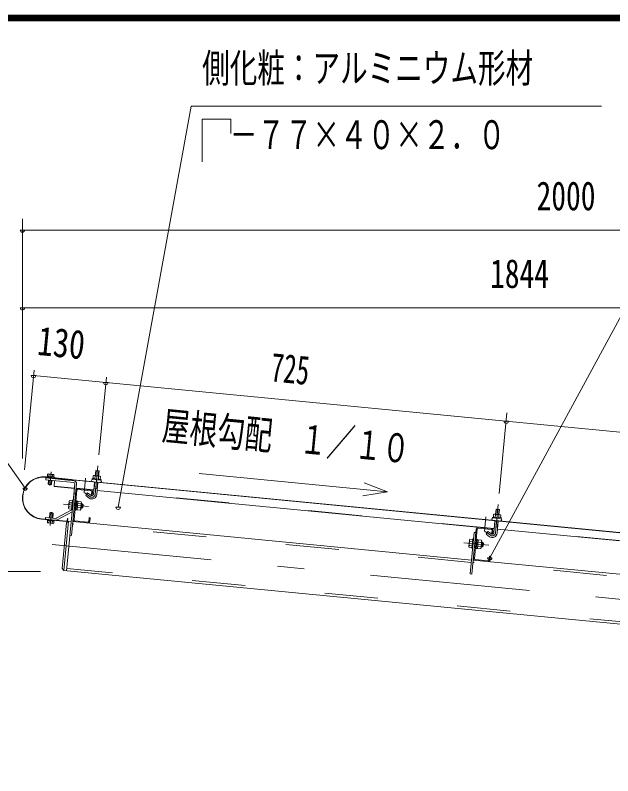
# Model space of a CAD drawing. Units: millimetres, scale not verified. Extents: x -25598 to 25608, y -10130 to 10130.
# Drawn here: x 16254 to 18947, y 6545 to 9970 of the extents above; entities that cross this region are included whole.
import ezdxf
from ezdxf.enums import TextEntityAlignment as Align

# ---------------------------------------------------------------- set-up
doc = ezdxf.new("R2010")
doc.units = ezdxf.units.MM
doc.header["$LTSCALE"] = 60
doc.linetypes.add('USER2', pattern=[10, 4, -6])
doc.linetypes.add('USER3', pattern=[24, 12, -5, 2, -5])
for name, color, linetype, lineweight in [('0-6_2-02BOLD', 7, 'Continuous', 18), ('0-7_2-12HIDDEN', 3, 'USER2', 18), ('0-8_2-22CENTER', 3, 'USER3', 18), ('0-9_2-42THIN', 4, 'Continuous', 18), ('0-A_2-52DIM', 3, 'Continuous', 18), ('0-C_F-F1PAPER', 5, 'Continuous', 18)]:
    doc.layers.add(name, color=color, linetype=linetype, lineweight=lineweight)
doc.styles.add('ＭＳ ゴシック', font='')
doc.styles.get('ＭＳ ゴシック').set_extended_font_data('MS Gothic')

msp = doc.modelspace()

# ---------------------------------------------------------------- linework, layer by layer
at = {"layer": '0-6_2-02BOLD'}
for p, q in [((16616.62, 7918.2), (16631.55, 7916.76)), ((20314.69, 7511.79), (16391.08, 7889.59)), ((16399.7, 7902.8), (16398.87, 7894.1)), ((16404.92, 7884.61), (16405.26, 7888.22)), ((16406.05, 7893.41), (16406.88, 7902.12)), ((16420.2, 7886.78), (16419.86, 7883.17)), ((16420.42, 7892.05), (16421.25, 7900.74)), ((16432.29, 7881.97), (16432.65, 7885.59)), ((16432.52, 7884.35), (20314.57, 7510.55)), ((16613.77, 7895.07), (16612.55, 7882.33)), ((16628.7, 7880.77), (16629.93, 7893.52)), ((16402.45, 7858.6), (16417.38, 7857.18)), ((16522.63, 7860.22), (16484.9, 7468.4)), ((16522.62, 7860.21), (16511.57, 7745.43)), ((16611.7, 7867.09), (16606.41, 7812.19)), ((16621.34, 7810.75), (16626.63, 7865.65)), ((16518.23, 7814.56), (16526.19, 7813.79)), ((16531.8, 7830.33), (16518.96, 7696.94)), ((16608.22, 7831.01), (16528.59, 7838.68)), ((16594.9, 7828.27), (16536.17, 7833.93)), ((16602.48, 7823.52), (16600.85, 7806.6)), ((16624.04, 7838.81), (16609.11, 7840.26)), ((18412.37, 7657.29), (16623.15, 7829.57)), ((16509.22, 7741.9), (16439.14, 7704.34)), ((16508.45, 7754.71), (16496.5, 7755.86)), ((16498.3, 7774.53), (16510.25, 7773.39)), ((16528.78, 7757.15), (16534.24, 7761.65)), ((16534.72, 7766.63), (16529.26, 7762.13)), ((16547.78, 7750.92), (16533.34, 7752.31)), ((16535.14, 7770.99), (16549.58, 7769.6)), ((16554.43, 7749.66), (16556.34, 7769.57)), ((16442.92, 7697.29), (16510.42, 7733.47)), ((18416.7, 7708.6), (18417.92, 7721.35)), ((18434.09, 7719.8), (18432.86, 7707.05)), ((16372.85, 7700.22), (16485.33, 7689.39)), ((16485.45, 7690.63), (16372.97, 7701.46)), ((16406.84, 7692.92), (16406.02, 7684.22)), ((16420.38, 7682.85), (16421.21, 7691.55)), ((16514.21, 7689.36), (18310.41, 7516.41)), ((16522.56, 7692.58), (16581.29, 7686.92)), ((18410.57, 7638.46), (18415.85, 7693.37)), ((18430.78, 7691.93), (18425.5, 7637.03)), ((18322.39, 7640.83), (18330.35, 7640.07)), ((18323.12, 7523.22), (18335.96, 7656.6)), ((18340.33, 7660.2), (18399.05, 7654.54)), ((18428.2, 7665.09), (18413.27, 7666.53)), ((20216.53, 7483.56), (18427.31, 7655.85)), ((18340.19, 7606.6), (18354.64, 7605.21)), ((18312.61, 7580.98), (18300.66, 7582.14)), ((18302.46, 7600.81), (18314.41, 7599.66)), ((18332.94, 7583.43), (18338.4, 7587.93)), ((18338.87, 7592.9), (18333.42, 7588.41)), ((18351.93, 7577.2), (18337.49, 7578.59)), ((18339.29, 7597.26), (18353.73, 7595.87)), ((18360.5, 7595.84), (18358.58, 7575.94)), ((18331.38, 7567.25), (18327.39, 7567.63)), ((18336.52, 7568.52), (18331.54, 7569)), ((18318.37, 7515.64), (20114.56, 7342.69)), ((18385.44, 7513.2), (18326.72, 7518.86))]:
    msp.add_line(p, q, dxfattribs=at)
for points in [[(16629.44, 7894.83), (16631.55, 7916.76), (16630.42, 7918.13), (16617.98, 7919.32), (16616.62, 7918.2), (16614.51, 7896.27)], [(16391.2, 7890.84), (16507.42, 7879.64), (16507.3, 7878.4)], [(16518.9, 7873.64), (16392.48, 7885.8), (16391.71, 7877.84), (16518.13, 7865.67)], [(16399.7, 7902.8), (16401.99, 7903.85), (16426.38, 7901.52), (16428.43, 7900.06), (16427.61, 7891.36)], [(16604.46, 7883.11), (16605.69, 7895.85), (16607.98, 7896.89), (16635.97, 7894.2), (16638.01, 7892.74), (16636.79, 7880)], [(16419.1, 7875.2), (16417.38, 7857.18), (16414.66, 7854.93), (16404.7, 7855.88), (16402.45, 7858.6), (16404.16, 7876.64)], [(16520.52, 7838.32), (16428.94, 7847.13), (16431.53, 7874.01)], [(16530.59, 7859.45), (16508.22, 7627.15), (16500.26, 7627.92)], [(16596.07, 7807.48), (16580.2, 7818.8), (16571.49, 7806.58), (16587.36, 7795.27)], [(16600.85, 7806.6), (16596.87, 7806.98), (16598.5, 7823.9)], [(16511.15, 7782.73), (16499.2, 7783.88), (16497.18, 7781.04), (16494.16, 7749.69), (16495.6, 7746.52), (16507.55, 7745.37)], [(16511.29, 7742.51), (16507.32, 7742.9), (16511.39, 7785.2), (16515.37, 7784.82)], [(16523.24, 7741.36), (16527.22, 7740.98), (16531.3, 7783.28), (16527.32, 7783.66)], [(16531.13, 7781.54), (16536.11, 7781.06), (16532.37, 7742.24), (16527.39, 7742.72)], [(16532.44, 7742.97), (16546.88, 7741.58), (16548.9, 7744.41), (16551.92, 7775.77), (16550.48, 7778.94), (16536.04, 7780.33)], [(16551.37, 7770.04), (16556.34, 7769.57), (16559.72, 7765.47), (16558.52, 7753.03), (16554.43, 7749.66), (16549.46, 7750.14)], [(18418.66, 7722.54), (18420.77, 7744.47), (18435.71, 7743.04), (18433.59, 7721.1)], [(18420.77, 7744.47), (18422.14, 7745.6), (18434.58, 7744.4), (18435.71, 7743.04)], [(16436.3, 7703.77), (16390.45, 7708.18), (16389.68, 7700.22), (16435.53, 7695.81)], [(16422.79, 7705.07), (16424.81, 7726.36), (16409.89, 7727.78), (16407.85, 7706.51)], [(16409.89, 7727.78), (16412.61, 7730.04), (16422.56, 7729.09), (16424.81, 7726.36)], [(16585.66, 7690.52), (16587.28, 7707.44), (16591.27, 7707.06), (16589.64, 7690.14)], [(18440.94, 7706.27), (18442.17, 7719.02), (18440.12, 7720.48), (18412.13, 7723.18), (18409.84, 7722.13), (18408.62, 7709.38)], [(16428.4, 7690.86), (16427.57, 7682.16), (16425.26, 7681.11), (16400.88, 7683.44), (16398.83, 7684.9), (16399.65, 7693.6)], [(16493.81, 7691.33), (16485.63, 7684.58), (16465.71, 7477.79), (16472.46, 7469.6), (20275.36, 7103.42)], [(16472.46, 7469.6), (16493.81, 7691.33), (16506.25, 7690.13)], [(16489.42, 7692.76), (16490.5, 7703.96), (16489.26, 7704.08), (16488.18, 7692.88)], [(18331.98, 7656.99), (18312.38, 7453.43), (18304.41, 7454.2), (18322.38, 7640.83)], [(18400.22, 7633.75), (18384.35, 7645.07), (18375.64, 7632.86), (18391.52, 7621.54)], [(18402.65, 7650.18), (18401.02, 7633.26), (18405, 7632.87), (18406.64, 7649.79)], [(18315.31, 7609), (18303.35, 7610.15), (18301.33, 7607.32), (18298.31, 7575.96), (18299.75, 7572.8), (18311.7, 7571.64)], [(18315.45, 7568.78), (18311.47, 7569.17), (18315.54, 7611.48), (18319.53, 7611.09)], [(18331.38, 7567.25), (18335.46, 7609.56), (18331.47, 7609.94)], [(18335.28, 7607.81), (18340.26, 7607.34), (18336.52, 7568.52)], [(18354.64, 7605.21), (18356.07, 7602.04), (18353.06, 7570.69), (18351.04, 7567.85), (18336.6, 7569.25)], [(18355.53, 7596.32), (18360.5, 7595.84), (18363.88, 7591.75), (18362.67, 7579.31), (18358.58, 7575.94), (18353.61, 7576.42)], [(18393.79, 7516.41), (18395.42, 7533.33), (18391.43, 7533.72), (18389.81, 7516.8)]]:
    msp.add_lwpolyline(points, dxfattribs=at)
for points in [[(16428.8, 7891.25), (16428.41, 7887.27), (16397.3, 7890.23), (16397.68, 7894.21)], [(16600.33, 7879.49), (16600.72, 7883.47), (16640.53, 7879.63), (16640.15, 7875.65)], [(18404.87, 7709.74), (18404.49, 7705.77), (18444.3, 7701.92), (18444.69, 7705.91)], [(16429.96, 7694.73), (16429.58, 7690.75), (16398.47, 7693.72), (16398.85, 7697.7)]]:
    msp.add_lwpolyline(points, close=True, dxfattribs=at)
for centre, radius, start, end in [((16382.03, 7795.52), 95.75, 84.49997, 264.49997), ((16382.03, 7795.52), 94.5, 84.49997, 264.49997), ((16402.86, 7897.95), 5.79, 46.00594, 84.55217), ((16412.17, 7881.5), 21.27, 64.72084, 104.38129), ((16424.41, 7895.89), 5.79, 84.55217, 123.0836), ((16602.34, 7874.27), 5, 84.4998, 264.4998), ((16609.16, 7889.56), 7.19, 50.11574, 110.11574), ((16619.39, 7868.8), 26.87, 66.91203, 102.08795), ((16633.41, 7887.23), 7.19, 58.88425, 118.88425), ((16517.65, 7860.69), 5, 354.49998, 84.49997), ((16517.65, 7860.69), 13, 354.49998, 84.49997), ((16637.18, 7870.91), 5, 264.50061, 84.50061), ((16535.79, 7829.95), 8, 84.4973, 174.4973), ((16535.79, 7829.95), 4, 84.4973, 174.4973), ((16599.88, 7812.82), 21.56, 234.5, 354.5), ((16594.52, 7824.29), 4, 354.5092, 84.50122), ((16594.52, 7824.29), 8, 354.50143, 84.50122), ((16599.88, 7812.82), 6.57, 234.5, 354.5), ((16504.17, 7778.69), 7.19, 174.49905, 215.22588), ((16501.47, 7750.66), 7.19, 133.77223, 174.49905), ((16521.69, 7762.86), 26.15, 153.47365, 195.52446), ((16507.09, 7745.87), 4.5, 298.20261, 313.75566), ((16541.91, 7746.77), 7.19, 354.49905, 35.22588), ((16524.39, 7762.6), 26.15, 333.47365, 15.52446), ((16544.61, 7774.79), 7.19, 313.77223, 354.49905), ((18413.31, 7715.84), 7.19, 50.11574, 110.11574), ((18423.55, 7695.08), 26.87, 66.91203, 102.08795), ((18437.56, 7713.51), 7.19, 58.88425, 118.88425), ((16402.86, 7689.07), 5.79, 264.55217, 303.0836), ((16415.1, 7703.46), 21.27, 244.72084, 284.38129), ((16424.4, 7687.01), 5.79, 226.00594, 264.55217), ((16436.78, 7708.75), 13, 264.49997, 298.1879), ((16436.78, 7708.75), 5, 264.49997, 298.18448), ((16485.69, 7693.12), 3.75, 264.49997, 354.49997), ((16485.69, 7693.12), 2.5, 264.49997, 354.49997), ((16522.94, 7696.56), 8, 174.4973, 264.48845), ((16522.94, 7696.56), 4, 174.4973, 264.48845), ((16581.67, 7690.9), 8, 264.49953, 354.50208), ((16581.67, 7690.9), 4, 264.49953, 354.5092), ((18406.5, 7700.55), 5, 84.4998, 264.4998), ((18441.34, 7697.19), 5, 264.50061, 84.50061), ((18339.94, 7656.22), 8, 84.4973, 174.4973), ((18339.94, 7656.22), 4, 84.4973, 174.4973), ((18398.67, 7650.56), 4, 354.5092, 84.50122), ((18398.67, 7650.56), 8, 354.50143, 84.50122), ((18404.03, 7639.09), 6.57, 234.5, 354.5), ((18308.33, 7604.96), 7.19, 174.49905, 215.22588), ((18404.03, 7639.09), 21.56, 234.5, 354.5), ((18305.63, 7576.94), 7.19, 133.77223, 174.49905), ((18325.85, 7589.13), 26.15, 153.47365, 195.52446), ((18328.54, 7588.88), 26.15, 333.47365, 15.52446), ((18346.07, 7573.05), 7.19, 354.49905, 35.22588), ((18348.76, 7601.07), 7.19, 313.77223, 354.49905), ((18327.1, 7522.84), 8, 174.4973, 264.48845), ((18327.1, 7522.84), 4, 174.4973, 264.48845), ((18385.83, 7517.18), 8, 264.49953, 354.50208), ((18385.83, 7517.18), 4, 264.49953, 354.5092)]:
    msp.add_arc(centre, radius, start, end, dxfattribs=at)
at = {"layer": '0-7_2-12HIDDEN'}
for p, q in [((16520.63, 7839.56), (16429.06, 7848.38)), ((16608.34, 7832.25), (16528.71, 7839.92)), ((18412.49, 7658.53), (16623.27, 7830.81)), ((18309.4, 7505.96), (16513.2, 7678.91)), ((20216.65, 7484.81), (18427.43, 7657.09)), ((20113.55, 7332.24), (18317.36, 7505.19)), ((20276.37, 7113.88), (16485.91, 7478.85))]:
    msp.add_line(p, q, dxfattribs=at)
at = {"layer": '0-8_2-22CENTER'}
for p, q in [((16409.38, 7852.67), (16415.2, 7913.13)), ((16626.28, 7940.27), (16613.88, 7811.47)), ((16564.34, 7818.66), (16570.71, 7884.85)), ((16591.72, 7801.37), (16567.8, 7818.42)), ((16470.78, 7767.76), (16584, 7756.85)), ((18418.03, 7637.74), (18430.43, 7766.55)), ((16417.88, 7732.3), (16412.06, 7671.84)), ((18368.49, 7644.93), (18374.86, 7711.12)), ((18371.96, 7644.7), (18395.87, 7627.65)), ((16420.92, 7586.45), (20286.04, 7214.29)), ((18388.16, 7583.13), (18274.94, 7594.04))]:
    msp.add_line(p, q, dxfattribs=at)
for centre in [(16599.88, 7812.82), (18404.03, 7639.09)]:
    msp.add_arc(centre, 14.06, 234.5, 354.5, dxfattribs=at)
at = {"layer": '0-9_2-42THIN'}
for p, q in [((16617.98, 7919.32), (16615.75, 7896.15)), ((16628.2, 7894.95), (16630.42, 7918.13)), ((16407.26, 7888.03), (16406.92, 7884.42)), ((16417.87, 7883.36), (16418.22, 7886.98)), ((16406.16, 7876.45), (16404.25, 7856.42)), ((16415.2, 7855.38), (16417.11, 7875.4)), ((16612.94, 7866.97), (16610.36, 7840.13)), ((16610.35, 7840.13), (16608.66, 7835.6)), ((16549.69, 7752.63), (16557.16, 7751.91)), ((16558.6, 7766.84), (16551.13, 7767.56)), ((18422.14, 7745.6), (18419.91, 7722.43)), ((18432.35, 7721.22), (18434.58, 7744.4)), ((16409.85, 7706.32), (16412.06, 7729.59)), ((16423.01, 7728.54), (16420.79, 7705.26)), ((18353.85, 7578.91), (18361.31, 7578.18)), ((18362.75, 7593.11), (18355.29, 7593.83))]:
    msp.add_line(p, q, dxfattribs=at)
for points in [[(16623.6, 7834.17), (16622.8, 7838.94), (16625.38, 7865.77)], [(18412.82, 7661.88), (18414.51, 7666.41), (18417.1, 7693.24)], [(18429.54, 7692.05), (18426.95, 7665.21), (18427.75, 7660.45)]]:
    msp.add_lwpolyline(points, dxfattribs=at)
at = {"layer": '0-A_2-52DIM'}
for p, q in [((19496.34, 9559.89), (18392.47, 7526.33)), ((16286.35, 9052.43), (16286.35, 7973.71)), ((16296.35, 9002.43), (16276.35, 9002.43)), ((21286.34, 9002.43), (16286.35, 9002.43)), ((16296.35, 8652.43), (16276.35, 8652.43)), ((16286.35, 8652.43), (21286.34, 8652.43)), ((16295.5, 7921.95), (16338.72, 8370.87)), ((16346.42, 8347.05), (16326.42, 8347.05)), ((16336.43, 8347.05), (20270.73, 7968.22)), ((16631.07, 7990.04), (16664.71, 8339.48)), ((16672.42, 8315.66), (16652.42, 8315.66)), ((18435.22, 7816.32), (18470.17, 8179.26)), ((18476.58, 8141.93), (18456.58, 8141.93)), ((16308.3, 7840.42), (16288.3, 7840.42)), ((17932.09, 7824.17), (17821.13, 7805.6)), ((16727.79, 7754.21), (16707.79, 7754.21)), ((18402.47, 7526.33), (18382.47, 7526.33)), ((16367.97, 7464.89), (14808.85, 7464.89))]:
    msp.add_line(p, q, dxfattribs=at)
for points in [[(16717.79, 7754.21), (17046.35, 9559.89), (18896.35, 9559.89)], [(17096.35, 9309.89), (17096.35, 9501.34), (17225.13, 9501.34), (17225.13, 9436.95)], [(16298.3, 7840.42), (15646.34, 8764.89), (13046.35, 8764.89)], [(17826.72, 7863.57), (17932.09, 7824.17), (17082.51, 7905.97)]]:
    msp.add_lwpolyline(points, dxfattribs=at)
for centre in [(16286.35, 9002.43), (16286.35, 8652.43), (16336.42, 8347.05), (16662.42, 8315.66), (18466.58, 8141.93), (16298.3, 7840.42), (16717.79, 7754.21), (18392.47, 7526.33)]:
    msp.add_arc(centre, 10, 180, 0, dxfattribs=at)
at = {"layer": '0-C_F-F1PAPER'}
for points in [[(25607.76, -10130.04), (-3092.24, -10130.04), (-3092.24, 9969.96), (25607.76, 9969.96)], [(25605.25, -10127.54), (-3089.74, -10127.54), (-3089.74, 9967.46), (25605.25, 9967.46)], [(25602.76, -10125.04), (-3087.24, -10125.04), (-3087.24, 9964.96), (25602.76, 9964.96)], [(25600.26, -10122.54), (25600.26, 9962.46), (-3084.74, 9962.46), (-3084.74, -10122.54)], [(25597.76, -10120.04), (-3082.24, -10120.04), (-3082.24, 9959.96), (25597.76, 9959.96)], [(25595.26, -10117.54), (25595.26, 9957.46), (-3079.74, 9957.46), (-3079.74, -10117.54)], [(25592.75, -10115.04), (-3077.24, -10115.04), (-3077.24, 9954.96), (25592.75, 9954.96)], [(25590.26, -10112.54), (25590.26, 9952.46), (-3074.74, 9952.46), (-3074.74, -10112.54)], [(25587.75, -10110.04), (25587.75, 9949.96), (-3072.24, 9949.96), (-3072.24, -10110.04)], [(25585.26, -10107.54), (25585.26, 9947.46), (-3069.74, 9947.46), (-3069.74, -10107.54)], [(25582.76, -10105.04), (-3067.24, -10105.04), (-3067.24, 9944.96), (25582.76, 9944.96)]]:
    msp.add_lwpolyline(points, close=True, dxfattribs=at)

# ---------------------------------------------------------------- texts
at = {"layer": '0-A_2-52DIM', "color": 7, "style": 'ＭＳ ゴシック'}
for s, width, p in [('側化粧：アルミニウム形材', 0.7, (17096.35, 9627.66)), ('\u3000－７７×４０×２．０', 0.7, (17096.35, 9327.66)), ('2000', 0.75, (18603.31, 9052.43)), ('1844', 0.75, (18393.79, 8702.43))]:
    msp.add_text(s, height=130.2, dxfattribs=dict(at, width=width)).set_placement(p, align=Align.BOTTOM_LEFT)
for s, width, p in [('130', 0.8, (16346.08, 8401.64)), ('725', 0.65, (17397.26, 8282.57)), ('屋根勾配\u3000１／１０', 0.7, (16907.98, 8019.87))]:
    msp.add_text(s, height=130.2, rotation=354.5, dxfattribs=dict(at, width=width)).set_placement(p, align=Align.BOTTOM_LEFT)

doc.saveas('drawing.dxf')
